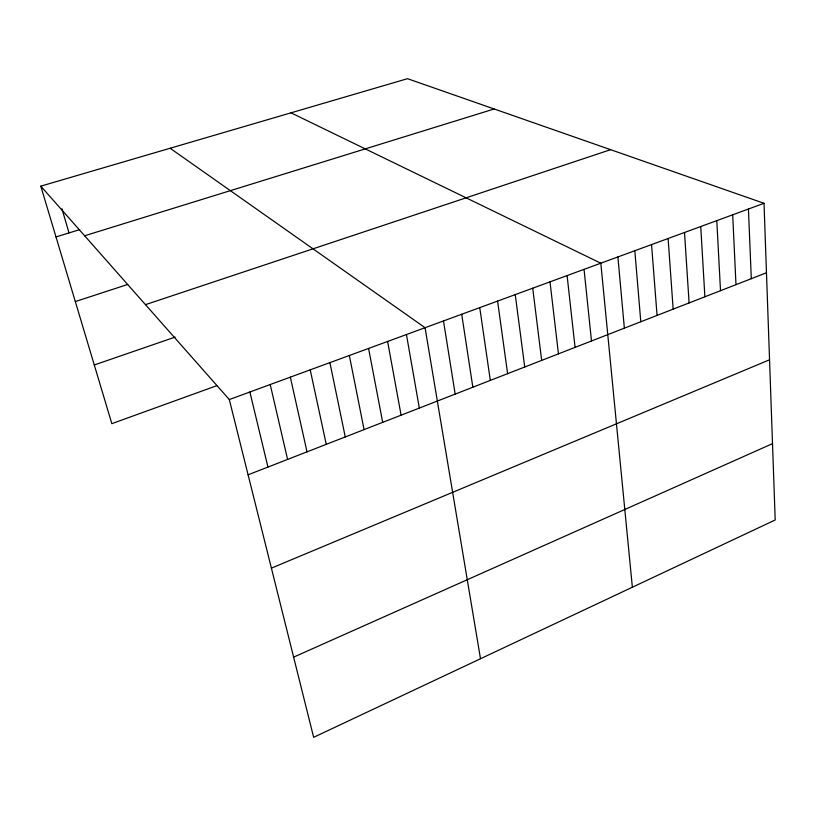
<?xml version="1.0" encoding="UTF-8"?>
<svg xmlns="http://www.w3.org/2000/svg" width="816" height="816" viewBox="0 0 816 816"><rect width="100%" height="100%" fill="white"/><g stroke="black" fill="none" stroke-linecap="round" stroke-linejoin="round"><path stroke-width="1.22" d="M293.627 657.135L772.507 443.649M271.402 568.14L769.549 359.785M248.095 474.81L766.469 272.779M229.306 399.554L764.021 203.306L775.2 519.965L313.65 737.317L229.306 399.554L40.8 186.15L407.51 78.683L764.021 203.306M216.791 385.672L111.833 423.657L40.8 186.15M94.279 364.976L175.154 337.1M145.472 304.654L610.603 149.675M75.317 301.563L127.704 284.468M84.629 235.773L494.17 108.977M55.988 236.936L79.621 229.663M290.996 112.832L600.811 263.211L632.369 587.224M170.126 148.257L425.065 327.706L480.502 658.736M61.934 208.794L69.023 232.927M249.88 392.006L267.954 467.078M270.218 384.54L287.599 459.418M290.333 377.155L307.03 451.85M310.223 369.852L326.257 444.353M329.899 362.641L345.27 436.948M349.35 355.501L364.079 429.614M368.587 348.432L382.684 422.362M387.62 341.455L401.105 415.181M406.439 334.54L419.322 408.082M443.486 320.943L455.185 394.097M461.713 314.262L472.841 387.223M479.747 307.642L490.314 380.409M497.587 301.094L507.613 373.667M515.243 294.617L524.729 366.996M532.715 288.201L541.671 360.397M550.004 281.857L558.45 353.858M567.11 275.573L575.056 347.381M584.052 269.362L591.488 340.976M617.896 256.938L624.362 328.165M634.817 250.726L640.795 321.759M651.545 244.586L657.064 315.425M668.11 238.507L673.159 309.152M684.512 232.489L689.102 302.94M700.74 226.532L704.881 296.789M716.795 220.636L720.508 290.7M732.697 214.802L735.981 284.662M748.435 209.029L751.301 278.695"/></g></svg>
